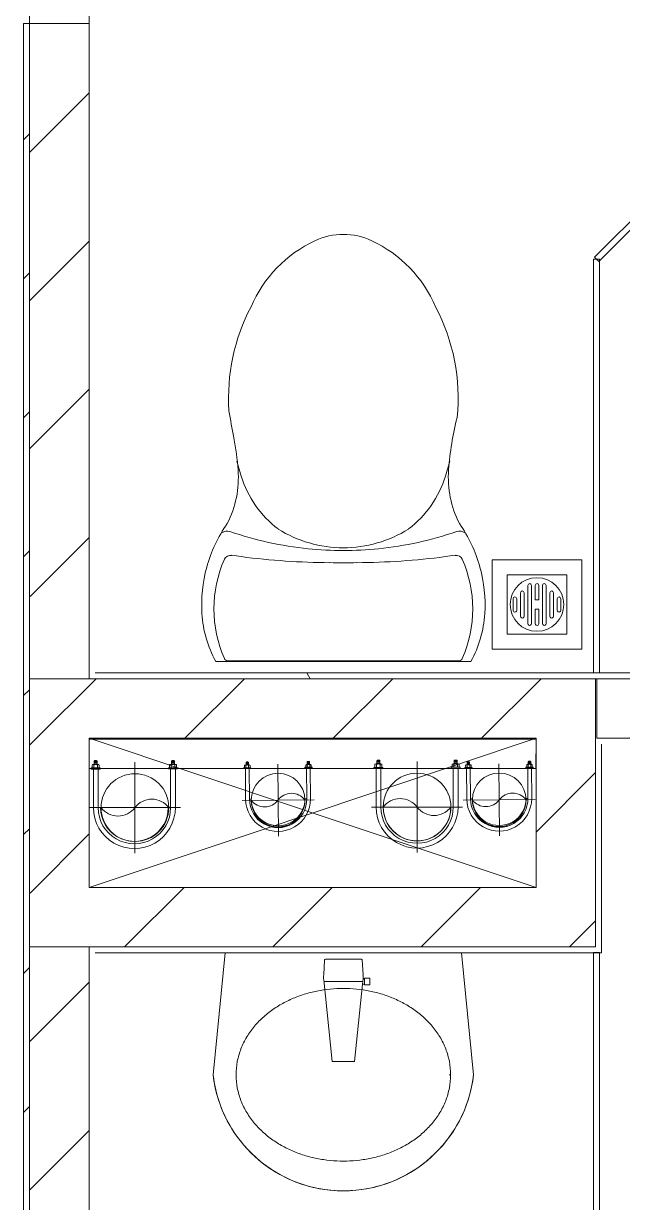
# Model space of a CAD drawing. Header units: millimetres. Extents: x 5357 to 201988, y -16345 to 109895.
# Drawn here: x 47643 to 48648, y 30458 to 32437 of the extents above; entities that cross this region are included whole.
import ezdxf

# ---------------------------------------------------------------- set-up
doc = ezdxf.new("R2010")
doc.units = ezdxf.units.MM
doc.linetypes.add('IMPORT-CENTER _3_', pattern=[10.16, 6.35, -1.27, 1.27, -1.27])
for name, color, linetype, lineweight in [('0-1', 7, 'Continuous', 5), ('0-2', 53, 'Continuous', 9), ('A-DETL-GENF-1', 53, 'Continuous', 9), ('A-DOOR-1', 53, 'Continuous', 9), ('A-GLAZ-CURT-1', 53, 'Continuous', 9), ('A-WALL-1', 9, 'Continuous', 18), ('A-WALL-2', 53, 'Continuous', 9), ('A-WALL-4', 113, 'Continuous', 18), ('A-WALL-PATT-1', 10, 'Continuous', 9), ('A-WALL-PATT-2', 53, 'Continuous', 9), ('A-WALL-PATT-3', 111, 'Continuous', 9), ('G-IMPT', 8, 'Continuous', 9), ('G-IMPT-2', 8, 'IMPORT-CENTER _3_', 9), ('I-WALL-1', 9, 'Continuous', 18), ('M-EQPM', 50, 'Continuous', 9), ('M-EQPM-1', 53, 'Continuous', 9), ('P-SANR-FIXT-1', 53, 'Continuous', 9), ('P-SANR-FIXT-2', 221, 'Continuous', 9)]:
    doc.layers.add(name, color=color, linetype=linetype, lineweight=lineweight)
pattern_1 = [(45, (0, 0), (-124.4508, 124.4508), [])]

# ---------------------------------------------------------------- blocks, each defined once
blk = doc.blocks.new('DOOR_CW_01 CANH MO-PANEL KINH - DIG_02-800x2200-CỬA NHÔM KÍNH-V32-TKCS_MB SÂN ĐƯỜNG NỘI BỘ')
at = {"layer": 'A-DETL-GENF-1'}
for p, q in [((-347, 772), (-307, 772)), ((-347, 652), (-347, 772)), ((-307, 772), (-307, 652)), ((-392, 637), (-392, 716.5)), ((-349, 720.5), (-388, 720.5)), ((-349, 731.8), (-347, 731.8)), ((-349, 692.2), (-349, 731.8)), ((-347, 692.2), (-347, 731.8)), ((-307, 692.2), (-307, 731.8)), ((-305, 731.8), (-307, 731.8)), ((-305, 692.2), (-305, 731.8)), ((-305, 720.5), (-266, 720.5)), ((-262, 637), (-262, 716.5)), ((-384, 699.5), (-384, 637)), ((-349, 703.5), (-380, 703.5)), ((-305, 703.5), (-274, 703.5)), ((-270, 699.5), (-270, 637)), ((-347, 692.2), (-349, 692.2)), ((-307, 692.2), (-305, 692.2)), ((-307, 652), (-347, 652)), ((-347, 638), (-341, 638)), ((-347, 638), (-347, 196)), ((-313, 652), (-341, 652)), ((-341, 652), (-341, 638)), ((-313, 638), (-313, 652)), ((-307, 638), (-313, 638)), ((-307, 196), (-307, 638)), ((-383.9, 611.2), (-377.3, 615.8)), ((-270.1, 611.2), (-276.7, 615.8)), ((-347, 196), (-341, 196)), ((-307, 182), (-347, 182)), ((-347, 182), (-347, 62)), ((-341, 196), (-341, 182)), ((-341, 182), (-313, 182)), ((-307, 196), (-313, 196)), ((-313, 182), (-313, 196)), ((-307, 62), (-307, 182)), ((-347, 62), (-307, 62))]:
    blk.add_line(p, q, dxfattribs=at)
blk.add_circle((-357, 60), 10, dxfattribs=at)
for centre, radius, start, end in [((-357, 60), 714, 360, 92), ((-388, 716.5), 4, 90, 180), ((-266, 716.5), 4, 0, 90), ((-380, 699.5), 4, 90, 180), ((-274, 699.5), 4, 0, 90), ((-347, 637), 45, 180, 215), ((-347, 637), 37, 180, 195.4361), ((-307, 637), 37, 325, 0), ((-307, 637), 45, 325, 0), ((-347, 637), 37, 197.5, 215)]:
    blk.add_arc(centre, radius, start, end, dxfattribs=at)
at = {"layer": 'A-DOOR-1'}
for p, q in [((-360, 50), (-400, 50)), ((-400, 50), (-400, -50)), ((-360, 0), (-360, 50)), ((-357, 50), (-332, 50)), ((400, 50), (360, 50)), ((360, 50), (360, 0)), ((400, -50), (400, 50)), ((-350, 0), (-360, 0)), ((-350, -50), (-350, 0)), ((360, 0), (350, 0)), ((350, 0), (350, -50)), ((-400, -50), (-350, -50)), ((350, -50), (400, -50))]:
    blk.add_line(p, q, dxfattribs=at)
blk = doc.blocks.new('TOILET - TOILET-348229-TKCS_MB SÂN ĐƯỜNG NỘI BỘ')
at = {"layer": 'P-SANR-FIXT-1'}
for p, q in [((214.2, -19.1), (-214.2, -19.1)), ((194, -19.9), (-194, -19.9)), ((-171.7, -330.3), (-178.6, -355.5)), ((171.7, -330.3), (178.6, -355.5))]:
    blk.add_line(p, q, dxfattribs=at)
for centre, radius, start, end in [((-46.1, -111.1), 191.6, 151.2809, 176.4513), ((46.1, -111.1), 191.6, 3.5487, 28.7191), ((-9.8, -107.2), 207.3, 156.2862, 203.7138), ((-193.7, -26.4), 6.48, 92.3168, 156.2862), ((193.7, -26.4), 6.48, 23.7138, 87.6832), ((9.8, -107.2), 207.3, 336.2862, 23.7138), ((1.9, -114.1), 239.7, 176.4513, 195.2961), ((-1.9, -114.1), 239.7, 344.7039, 3.5487), ((-4, -115.7), 233.6, 195.2961, 215.2147), ((4, -115.7), 233.6, 324.7853, 344.7039), ((-189.1, -185.5), 11.7, 205.4105, 277.5788), ((178.9, -2951.3), 2778.4, 97.2351, 97.5788), ((-14.3, -1400.4), 1215.6, 90.3974, 97.407), ((0, -3462.8), 3278, 89.6026, 90.3974), ((14.3, -1400.4), 1215.6, 82.593, 89.6026), ((-178.9, -2951.3), 2778.4, 82.4212, 82.7649), ((189.1, -185.5), 11.7, 262.4212, 334.5895), ((0.6, -792.1), 586.9, 95.8322, 108.9927), ((0, -416), 206.1, 90, 122.0732), ((0, -786.7), 581.5, 84.1678, 95.8322), ((0, -416), 206.1, 57.9268, 90), ((-0.6, -792.1), 586.9, 71.0073, 84.1678), ((-195, -224.1), 13.8, 230.6724, 288.9927), ((195, -224.1), 13.8, 251.0073, 309.3276), ((-343.5, -327.4), 167.3, 355.4559, 27.38), ((-0.4, -384), 179.5, 127.4036, 162.5964), ((0.4, -384), 179.5, 17.4036, 52.5964), ((343.5, -327.4), 167.3, 152.62, 184.5441), ((-719.2, -297.5), 544.3, 346.0536, 355.4559), ((719.2, -297.5), 544.3, 184.5441, 190.2879), ((-1948.3, -805.1), 2171.2, 9.681, 10.8949), ((137.1, -461.2), 329.8, 174.3487, 207.6878), ((-137.1, -461.2), 329.8, 332.3122, 3.6835), ((45.1, -528.6), 217.6, 203.2216, 244.7718), ((-45.1, -528.6), 217.6, 295.2282, 336.7784), ((0, -624.4), 111.7, 244.7718, 295.2282)]:
    blk.add_arc(centre, radius, start, end, dxfattribs=at)
blk = doc.blocks.new('bonruatreo - Chậu rửa-348246-TKCS_MB SÂN ĐƯỜNG NỘI BỘ')
at = {"layer": 'P-SANR-FIXT-1'}
for p, q in [((-218.6, 205), (-198.4, 0)), ((-177.8, 205), (-180.6, 205)), ((198.4, 0), (218.6, 205)), ((-198.4, 0), (198.4, 0)), ((165, 0), (-165, 0))]:
    blk.add_line(p, q, dxfattribs=at)
at = {"layer": 'P-SANR-FIXT-1', "flags": 128}
blk.add_lwpolyline([(-218.6, 205), (-217.4, 213.7), (-215.9, 222.4), (-214, 231), (-211.8, 239.5), (-209.3, 247.9), (-206.4, 256.2), (-203.2, 264.4), (-199.6, 272.5), (-195.8, 280.4), (-191.6, 288.1), (-187.1, 295.7), (-182.3, 303.1), (-177.3, 310.3), (-171.9, 317.3), (-166.3, 324.1), (-160.4, 330.6), (-154.2, 336.9), (-147.8, 342.9), (-141.2, 348.7), (-134.3, 354.2), (-127.3, 359.4), (-120, 364.4), (-112.5, 369), (-104.9, 373.4), (-97.1, 377.4), (-89.1, 381.2), (-81, 384.6), (-72.7, 387.6), (-64.4, 390.4), (-55.9, 392.8), (-47.3, 394.8), (-38.7, 396.6), (-30, 397.9), (-21.3, 399), (-12.5, 399.6), (-3.7, 400), (5.1, 399.9), (13.9, 399.6), (22.6, 398.8), (31.4, 397.8), (40.1, 396.3), (48.7, 394.5), (57.2, 392.4), (65.7, 390), (74, 387.2), (82.2, 384.1), (90.3, 380.6), (98.3, 376.8), (106.1, 372.7), (113.7, 368.3), (121.1, 363.6), (128.4, 358.7), (135.4, 353.4), (142.2, 347.8), (148.8, 342), (155.2, 335.9), (161.3, 329.6), (167.2, 323), (172.8, 316.2), (178.1, 309.2), (183.1, 302), (187.8, 294.6), (192.2, 287), (196.4, 279.2), (200.2, 271.3), (203.7, 263.2), (206.8, 255), (209.7, 246.6), (212.2, 238.2), (214.3, 229.7), (216.1, 221.1), (217.6, 212.4), (218.6, 205)], dxfattribs=at)
at = {"layer": 'P-SANR-FIXT-1'}
blk.add_arc((0, 180), 220, 6.525, 173.475, dxfattribs=at)
for points in [[(-180, 205), (-180, 212.4), (-178.6, 227.3), (-172.4, 248.8), (-162.5, 268.9), (-149.4, 287), (-133.8, 303), (-116.1, 316.6), (-96.9, 327.9), (-76.5, 336.8), (-55.2, 343.5), (-33.3, 347.9), (-11.2, 350.1), (11.1, 350.1), (33.3, 347.9), (55.2, 343.5), (76.5, 336.8), (96.9, 327.9), (116.1, 316.6), (133.8, 302.9), (149.5, 287), (162.5, 268.8), (172.4, 248.8), (178.6, 227.3), (180, 212.4), (180, 205)], [(180, 205), (180, 197.6), (178.6, 182.7), (172.4, 161.2), (162.5, 141.2), (149.5, 123), (133.8, 107.1), (116.1, 93.4), (96.9, 82.1), (76.5, 73.2), (55.2, 66.5), (33.3, 62.1), (11.1, 59.9), (-11.2, 59.9), (-33.3, 62.1), (-55.2, 66.5), (-76.5, 73.2), (-96.9, 82.1), (-116.1, 93.4), (-133.8, 107), (-149.4, 123), (-162.5, 141.1), (-172.4, 161.2), (-178.6, 182.7), (-180, 197.6), (-180, 205)]]:
    blk.add_open_spline(points, degree=3, dxfattribs=at)
at = {"layer": 'P-SANR-FIXT-2'}
for p, q in [((-18.5, 182.5), (-32.2, 52.9)), ((18.5, 182.5), (-18.5, 182.5)), ((33, 45.4), (18.5, 182.5)), ((-35.6, 54.2), (-44.7, 54.2)), ((-44.7, 54.2), (-44.7, 42.8)), ((-44.7, 42.8), (-35.6, 42.8)), ((-35.6, 52.9), (-35.6, 54.2)), ((-32.2, 52.9), (-35.6, 52.9)), ((-35.6, 44.2), (-35.6, 52.9)), ((-35.6, 42.8), (-35.6, 44.2)), ((-35.6, 44.2), (-33.1, 44.2)), ((-32.2, 52.9), (-33.1, 44.2)), ((32.7, 48.5), (-32.7, 48.5)), ((-33, 37.3), (-31.4, 12.2)), ((31.4, 12.2), (33, 37.3)), ((-30.2, 11), (30.2, 11))]:
    blk.add_line(p, q, dxfattribs=at)
for centre, radius, start, end in [((5.5, 41.4), 38.7, 175.8543, 186.034), ((-5.5, 41.4), 38.7, 353.966, 6.034), ((-30.1, 12.3), 1.3, 183.5997, 268.7722), ((30.1, 12.3), 1.3, 271.2278, 356.4003)]:
    blk.add_arc(centre, radius, start, end, dxfattribs=at)
blk = doc.blocks.new('THU NUOC - THU NUOC-V104-TKCS_MB SÂN ĐƯỜNG NỘI BỘ')
at = {"layer": 'M-EQPM-1'}
for p, q in [((-66.3, 70.6), (-66.3, -79.4)), ((83.7, 70.6), (-66.3, 70.6)), ((83.7, -79.4), (83.7, 70.6)), ((58.7, 45.6), (-41.3, 45.6)), ((-41.3, 45.6), (-41.3, -54.4)), ((58.7, -54.4), (58.7, 45.6)), ((-11, 23.3), (28.5, 23.3)), ((-1.1, 35.6), (18.5, 35.6)), ((18.5, 29.6), (-1.1, 29.6)), ((-23.3, 10.8), (40.9, 10.8)), ((40.9, 4.8), (-23.3, 4.8)), ((28.5, 17.3), (-11, 17.3)), ((-23.3, -1.2), (0.7, -1.2)), ((0.7, -7.2), (-23.3, -7.2)), ((-23.3, -13.6), (40.9, -13.6)), ((40.9, -19.6), (-23.3, -19.6)), ((0.7, -1.2), (0.7, -7.2)), ((16.7, -1.2), (40.9, -1.2)), ((16.7, -7.2), (16.7, -1.2)), ((40.9, -7.2), (16.7, -7.2)), ((-11, -26.1), (28.5, -26.1)), ((28.5, -32.1), (-11, -32.1)), ((-1.1, -38.5), (18.5, -38.5)), ((-41.3, -54.4), (58.7, -54.4)), ((18.5, -44.5), (-1.1, -44.5)), ((-66.3, -79.4), (83.7, -79.4))]:
    blk.add_line(p, q, dxfattribs=at)
for centre, radius, start, end in [((8.7, -4.4), 45, 0, 180), ((8.7, -4.4), 45, 0, 180), ((-11, 20.3), 3, 90, 270), ((-1.1, 32.6), 3, 90, 270), ((18.5, 32.6), 3, 270, 90), ((28.5, 20.3), 3, 270, 90), ((-23.3, 7.8), 3, 90, 270), ((40.9, 7.8), 3, 270, 90), ((8.7, -4.4), 45, 180, 360), ((8.7, -4.4), 45, 180, 360), ((-23.3, -4.2), 3, 90, 270), ((-23.3, -16.6), 3, 90, 270), ((40.9, -4.2), 3, 270, 90), ((40.9, -16.6), 3, 270, 90), ((-11, -29.1), 3, 90, 270), ((-1.1, -41.5), 3, 90, 270), ((18.5, -41.5), 3, 270, 90), ((28.5, -29.1), 3, 270, 90)]:
    blk.add_arc(centre, radius, start, end, dxfattribs=at)
blk = doc.blocks.new('System Panel - Glazed-579379-TKCS_MB SÂN ĐƯỜNG NỘI BỘ')
at = {"layer": 'A-GLAZ-CURT-1'}
for p, q in [((350.6, 5), (-350.6, 5)), ((-350.6, 5), (-350.6, -5)), ((350.6, -5), (350.6, 5)), ((-350.6, -5), (350.6, -5))]:
    blk.add_line(p, q, dxfattribs=at)
blk = doc.blocks.new('System Panel - Glazed-928425-TKCS_MB SÂN ĐƯỜNG NỘI BỘ')
at = {"layer": 'A-GLAZ-CURT-1'}
for p, q in [((347.1, 5), (-347.1, 5)), ((-347.1, 5), (-347.1, -5)), ((347.1, -5), (347.1, 5)), ((-347.1, -5), (347.1, -5))]:
    blk.add_line(p, q, dxfattribs=at)
blk = doc.blocks.new('System Panel - Glazed-919683-TKCS_MB SÂN ĐƯỜNG NỘI BỘ')
at = {"layer": 'A-GLAZ-CURT-1'}
for p, q in [((221.2, 5), (-221.2, 5)), ((-221.2, 5), (-221.2, -5)), ((221.2, -5), (221.2, 5)), ((-221.2, -5), (221.2, -5))]:
    blk.add_line(p, q, dxfattribs=at)
blk = doc.blocks.new('NCV_TKTC_TANG 1_rvt-1-TKCS_MB SÂN ĐƯỜNG NỘI BỘ')
at = {"layer": 'A-WALL-PATT-1'}
h = blk.add_hatch(dxfattribs=at)
h.set_pattern_fill('FP_1', color=256, style=0, pattern_type=2)
h.set_pattern_definition(pattern_1)
h.paths.add_polyline_path([(47752.6, 31336.9), (47752.6, 32436.9), (47652.6, 32436.9), (47653.6, 31336.9), (47748.3, 31336.9)])
h.paths.add_polyline_path([(47666.5, 33236.9), (47752.6, 33236.9), (47752.6, 33336.9), (47652.6, 33336.9), (47653.6, 33236.9)])
h = blk.add_hatch(dxfattribs=at)
h.set_pattern_fill('FP_3', color=256, style=0, pattern_type=2)
h.set_pattern_definition([(0, (0, 0), (894.08, 223.52), [73.762, -596.798, 73.762, -596.798, -3576.32]), (0, (0, 0), (894.08, 223.52), [-1341.12, 73.762, -1267.358, 73.762, -596.798, -1564.64]), (0, (0, 0), (894.08, 223.52), [-3352.8, 73.762, -373.278, 73.762, -1043.838]), (120, (335.28, 111.76), (-640.614, 662.536), [73.762, -596.798, 73.762, -4173.118]), (120, (335.28, 111.76), (-640.614, 662.536), [-744.322, -596.798, 73.762, -1267.358, -2235.2]), (120, (335.28, 111.76), (-640.614, 662.536), [-2682.24, 73.762, -596.798, 73.762, -1490.878]), (120, (335.28, 111.76), (-640.614, 662.536), [-3426.562, -373.278, 73.762, -1043.838]), (240, (447.04, 558.8), (-253.466, -886.056), [73.762, -596.798, 73.762, -4173.118]), (240, (447.04, 558.8), (-253.466, -886.056), [-744.322, -596.798, 73.762, -1267.358, -2235.2]), (240, (447.04, 558.8), (-253.466, -886.056), [-2682.24, 73.762, -596.798, 73.762, -1490.878]), (240, (447.04, 558.8), (-253.466, -886.056), [-3426.562, -373.278, 73.762, -1043.838])])
h.paths.add_polyline_path([(48615.5, 31336.9), (49552.6, 31336.9), (49552.6, 31346.9), (47762.6, 31345.2), (47762.6, 31336.9), (48604.6, 31336.9)])
h = blk.add_hatch(dxfattribs=at)
h.set_pattern_fill('FP_1', color=256, style=0, pattern_type=2)
h.set_pattern_definition(pattern_1)
h.paths.add_polyline_path([(49159.8, 31236.9), (49452.6, 31236.9), (49452.6, 31336.9), (48604.6, 31336.9), (48604.6, 31236.9), (49084.2, 31236.9)])
h = blk.add_hatch(dxfattribs=at)
h.set_pattern_fill('FP_1', color=256, style=0, pattern_type=2)
h.set_pattern_definition(pattern_1)
h.paths.add_polyline_path([(47752.6, 28936.9), (47752.6, 30886.9), (47652.6, 30886.9), (47653.6, 28936.9), (47722.5, 28936.9)])
at = {"layer": 'A-WALL-PATT-2'}
h = blk.add_hatch(dxfattribs=at)
h.set_pattern_fill('FP_2', color=256, style=0, pattern_type=2)
h.set_pattern_definition([(45, (0, 0), (-116.6726, 116.6726), [])])
h.paths.add_polyline_path([(47652.6, 28936.9), (47652.6, 32436.9), (47642.6, 32436.9), (47642.6, 28936.9)])
h.paths.add_polyline_path([(47642.6, 33236.9), (47652.6, 33236.9), (47652.6, 33336.9), (47642.6, 33336.9), (47642.6, 33244.9)])
at = {"layer": 'A-WALL-1'}
for p, q in [((47652.6, 31336.9), (47752.6, 31336.9)), ((49452.6, 31336.9), (48604.6, 31336.9)), ((48604.6, 31336.9), (48604.6, 31236.9)), ((48604.6, 31236.9), (49452.6, 31236.9)), ((47652.6, 30886.9), (47652.6, 28936.9)), ((47752.6, 30886.9), (47652.6, 30886.9)), ((47752.6, 28936.9), (47752.6, 30886.9))]:
    blk.add_line(p, q, dxfattribs=at)
at = {"layer": 'A-WALL-2'}
for p, q in [((47652.6, 32436.9), (47652.6, 31336.9)), ((47652.6, 31336.9), (47652.6, 32436.9)), ((47752.6, 31336.9), (47752.6, 32436.9))]:
    blk.add_line(p, q, dxfattribs=at)
at = {"layer": 'I-WALL-1'}
for p, q in [((47652.6, 32436.9), (47642.6, 32436.9)), ((47642.6, 32436.9), (47642.6, 28946.9)), ((47652.6, 28936.9), (47652.6, 31336.9)), ((49542.6, 31346.9), (47762.6, 31346.9)), ((47762.6, 31336.9), (49452.6, 31336.9)), ((48602.6, 31226.9), (48602.6, 30886.9)), ((48612.6, 30886.9), (48612.6, 31226.9)), ((48602.6, 30886.9), (47762.6, 30886.9)), ((48612.6, 30876.9), (48612.6, 30886.9)), ((47762.6, 30876.9), (47980.8, 30876.9)), ((48377.6, 30876.9), (48612.6, 30876.9))]:
    blk.add_line(p, q, dxfattribs=at)
at = {"layer": 'A-DOOR-1', "rotation": 269.9999999999989}
blk.add_blockref('DOOR_CW_01 CANH MO-PANEL KINH - DIG_02-800x2200-CỬA NHÔM KÍNH-V32-TKCS_MB SÂN ĐƯỜNG NỘI BỘ', (47702.6, 32836.9), dxfattribs=at)
at = {"layer": 'A-GLAZ-CURT-1'}
for name, p, rotation in [('System Panel - Glazed-579379-TKCS_MB SÂN ĐƯỜNG NỘI BỘ', (48852.1, 32289), 225), ('System Panel - Glazed-928425-TKCS_MB SÂN ĐƯỜNG NỘI BỘ', (48604.2, 31694), 269.9999999999993), ('System Panel - Glazed-919683-TKCS_MB SÂN ĐƯỜNG NỘI BỘ', (48604.2, 30655.8), 90)]:
    blk.add_blockref(name, p, dxfattribs=dict(at, rotation=rotation))
at = {"layer": 'M-EQPM-1', "rotation": 270.0000000000001}
blk.add_blockref('THU NUOC - THU NUOC-V104-TKCS_MB SÂN ĐƯỜNG NỘI BỘ', (48508.6, 31470.2), dxfattribs=at)
at = {"layer": 'P-SANR-FIXT-1', "rotation": 180}
for name, p in [('TOILET - TOILET-348229-TKCS_MB SÂN ĐƯỜNG NỘI BỘ', (48179.2, 31346.9)), ('bonruatreo - Chậu rửa-348246-TKCS_MB SÂN ĐƯỜNG NỘI BỘ', (48179.2, 30876.9))]:
    blk.add_blockref(name, p, dxfattribs=at)
blk = doc.blocks.new('TKTC_XREF_251221_MB TANG 1 - TKTC_XREF_260130_MB TANG 1_dwg_CUM U_DN100-4202115-TKCS_MB SÂN ĐƯỜNG NỘI BỘ')
at = {"layer": 'G-IMPT'}
for p, q in [((-79.1, 66.6), (-79.1, 63.4)), ((-76.6, 66.6), (-76.6, 63.4)), ((-74.6, 66.6), (-74.6, 63.4)), ((-72.7, 69.3), (-72.7, 60.7)), ((-66.9, 67.9), (-71.7, 67.9)), ((-66.9, 62.1), (-71.7, 62.1)), ((-65, 69), (0, 69)), ((-79.1, -63.4), (-79.1, -66.6)), ((-76.6, -63.4), (-76.6, -66.6)), ((-74.6, -63.4), (-74.6, -66.6)), ((-72.7, -60.7), (-72.7, -69.3)), ((-66.9, -62.1), (-71.7, -62.1)), ((-66.9, -67.9), (-71.7, -67.9)), ((-65, -69), (0, -69))]:
    blk.add_line(p, q, dxfattribs=at)
at = {"layer": 'G-IMPT', "flags": 128}
for points in [[(-72.7, 67.6), (-78.1, 67.6), (-78.1, 62.4), (-72.7, 62.4)], [(-71.7, 59.2), (-66.9, 59.2), (-66.9, 70.8), (-71.7, 70.8)], [(-66.9, 70.8), (-66.9, 72.7), (-65, 72.7), (-65, 57.3), (-66.9, 57.3), (-66.9, 59.2)], [(-65, 61), (0, 61), (0, 57)], [(-72.7, -62.4), (-78.1, -62.4), (-78.1, -67.6), (-72.7, -67.6)], [(-71.7, -70.8), (-66.9, -70.8), (-66.9, -59.2), (-71.7, -59.2)], [(-66.9, -59.2), (-66.9, -57.3), (-65, -57.3), (-65, -72.7), (-66.9, -72.7), (-66.9, -70.8)], [(-65, -61), (0, -61), (0, -57)]]:
    blk.add_lwpolyline(points, dxfattribs=at)
at = {"layer": 'G-IMPT'}
for centre, radius, start, end in [((-78.1, 66.6), 0.96, 90, 180), ((-78.1, 63.4), 0.96, 180, 270), ((-71.1, 69.3), 1.56, 112.6199, 247.3801), ((-67.9, 65), 4.8, 143.1301, 216.8699), ((-71.1, 60.7), 1.56, 112.6199, 247.3801), ((0, 0), 69, 270, 90), ((0, 0), 61, 270, 90), ((0, 0), 57, 270, 90), ((-78.1, -63.4), 0.96, 90, 180), ((-78.1, -66.6), 0.96, 180, 270), ((-71.1, -60.7), 1.56, 112.6199, 247.3801), ((-67.9, -65), 4.8, 143.1301, 216.8699), ((-71.1, -69.3), 1.56, 112.6199, 247.3801)]:
    blk.add_arc(centre, radius, start, end, dxfattribs=at)
blk = doc.blocks.new('TKTC_XREF_251221_MB TANG 1 - TKTC_XREF_260130_MB TANG 1_dwg_$cc-4202117-TKCS_MB SÂN ĐƯỜNG NỘI BỘ')
at = {"layer": 'G-IMPT'}
blk.add_circle((0, 0), 0.5, dxfattribs=at)
for centre, radius, start, end in [((0, 0), 0.5, 90, 270), ((0.188, 0.25), 0.313, 126.8699, 233.1301), ((-0.188, -0.25), 0.313, 306.8699, 53.1301)]:
    blk.add_arc(centre, radius, start, end, dxfattribs=at)
at = {"layer": 'G-IMPT-2'}
for p, q in [((0, -0.673), (0, 0.673)), ((-0.673, 0), (0.673, 0))]:
    blk.add_line(p, q, dxfattribs=at)
blk = doc.blocks.new('TKTC_XREF_251221_MB TANG 1 - TKTC_XREF_260130_MB TANG 1_dwg_$cc-V370-TKCS_MB SÂN ĐƯỜNG NỘI BỘ')
at = {"layer": 'G-IMPT'}
blk.add_circle((0, 0), 0.5, dxfattribs=at)
for centre, radius, start, end in [((0, 0), 0.5, 90, 270), ((0.188, 0.25), 0.313, 126.8699, 233.1301), ((-0.188, -0.25), 0.313, 306.8699, 53.1301)]:
    blk.add_arc(centre, radius, start, end, dxfattribs=at)
at = {"layer": 'G-IMPT-2'}
for p, q in [((0, -0.673), (0, 0.673)), ((-0.673, 0), (0.673, 0))]:
    blk.add_line(p, q, dxfattribs=at)
blk = doc.blocks.new('TKTC_XREF_251221_MB TANG 1 - TKTC_XREF_260130_MB TANG 1_dwg_CUM U_DN100-4202112-TKCS_MB SÂN ĐƯỜNG NỘI BỘ')
at = {"layer": 'G-IMPT'}
for p, q in [((-79.1, 66.6), (-79.1, 63.4)), ((-76.6, 66.6), (-76.6, 63.4)), ((-74.6, 66.6), (-74.6, 63.4)), ((-72.7, 69.3), (-72.7, 60.7)), ((-66.9, 67.9), (-71.7, 67.9)), ((-66.9, 62.1), (-71.7, 62.1)), ((-65, 69), (0, 69)), ((-79.1, -63.4), (-79.1, -66.6)), ((-76.6, -63.4), (-76.6, -66.6)), ((-74.6, -63.4), (-74.6, -66.6)), ((-72.7, -60.7), (-72.7, -69.3)), ((-66.9, -62.1), (-71.7, -62.1)), ((-66.9, -67.9), (-71.7, -67.9)), ((-65, -69), (0, -69))]:
    blk.add_line(p, q, dxfattribs=at)
at = {"layer": 'G-IMPT', "flags": 128}
for points in [[(-72.7, 67.6), (-78.1, 67.6), (-78.1, 62.4), (-72.7, 62.4)], [(-71.7, 59.2), (-66.9, 59.2), (-66.9, 70.8), (-71.7, 70.8)], [(-66.9, 70.8), (-66.9, 72.7), (-65, 72.7), (-65, 57.3), (-66.9, 57.3), (-66.9, 59.2)], [(-65, 61), (0, 61), (0, 57)], [(-71.7, -70.8), (-66.9, -70.8), (-66.9, -59.2), (-71.7, -59.2)], [(-66.9, -59.2), (-66.9, -57.3), (-65, -57.3), (-65, -72.7), (-66.9, -72.7), (-66.9, -70.8)], [(-65, -61), (0, -61), (0, -57)], [(-72.7, -62.4), (-78.1, -62.4), (-78.1, -67.6), (-72.7, -67.6)]]:
    blk.add_lwpolyline(points, dxfattribs=at)
at = {"layer": 'G-IMPT'}
for centre, radius, start, end in [((-78.1, 66.6), 0.96, 90, 180), ((-78.1, 63.4), 0.96, 180, 270), ((-71.1, 69.3), 1.56, 112.6199, 247.3801), ((-67.9, 65), 4.8, 143.1301, 216.8699), ((-71.1, 60.7), 1.56, 112.6199, 247.3801), ((0, 0), 69, 270, 90), ((0, 0), 61, 270, 90), ((0, 0), 57, 270, 90), ((-71.1, -60.7), 1.56, 112.6199, 247.3801), ((-78.1, -63.4), 0.96, 90, 180), ((-78.1, -66.6), 0.96, 180, 270), ((-67.9, -65), 4.8, 143.1301, 216.8699), ((-71.1, -69.3), 1.56, 112.6199, 247.3801)]:
    blk.add_arc(centre, radius, start, end, dxfattribs=at)
blk = doc.blocks.new('TKTC_XREF_251221_MB TANG 1 - TKTC_XREF_260130_MB TANG 1_dwg_$cc-V371-TKCS_MB SÂN ĐƯỜNG NỘI BỘ')
at = {"layer": 'G-IMPT'}
blk.add_circle((0, 0), 0.5, dxfattribs=at)
for centre, radius, start, end in [((0, 0), 0.5, 90, 270), ((0.188, 0.25), 0.313, 126.8699, 233.1301), ((-0.188, -0.25), 0.313, 306.8699, 53.1301)]:
    blk.add_arc(centre, radius, start, end, dxfattribs=at)
at = {"layer": 'G-IMPT-2'}
for p, q in [((0, -0.673), (0, 0.673)), ((-0.673, 0), (0.673, 0))]:
    blk.add_line(p, q, dxfattribs=at)
blk = doc.blocks.new('TKTC_XREF_251221_MB TANG 1 - TKTC_XREF_260130_MB TANG 1_dwg_$cc-4202118-TKCS_MB SÂN ĐƯỜNG NỘI BỘ')
at = {"layer": 'G-IMPT'}
blk.add_circle((0, 0), 0.5, dxfattribs=at)
for centre, radius, start, end in [((0, 0), 0.5, 90, 270), ((0.188, 0.25), 0.313, 126.8699, 233.1301), ((-0.188, -0.25), 0.313, 306.8699, 53.1301)]:
    blk.add_arc(centre, radius, start, end, dxfattribs=at)
at = {"layer": 'G-IMPT-2'}
for p, q in [((0, -0.673), (0, 0.673)), ((-0.673, 0), (0.673, 0))]:
    blk.add_line(p, q, dxfattribs=at)
blk = doc.blocks.new('TKTC_XREF_251221_MB TANG 1 - TKTC_XREF_260130_MB TANG 1_dwg-4202109-TKCS_MB SÂN ĐƯỜNG NỘI BỘ')
at = {"layer": 'G-IMPT'}
blk.add_line((-155399, -370111), (-154649.1, -370111), dxfattribs=at)
at = {"layer": 'G-IMPT', "flags": 128}
blk.add_lwpolyline([(-154649.1, -370110.2), (-154649.4, -370160.2), (-155399, -370160.2)], dxfattribs=at)
for name, p, xscale, yscale, zscale, rotation in [('TKTC_XREF_251221_MB TANG 1 - TKTC_XREF_260130_MB TANG 1_dwg_CUM U_DN100-4202112-TKCS_MB SÂN ĐƯỜNG NỘI BỘ', (-155323.2, -370226.1), 0.9975000000000005, 0.9975000000000005, 0.9975000000000005, 270.0467435561337), ('TKTC_XREF_251221_MB TANG 1 - TKTC_XREF_260130_MB TANG 1_dwg_CUM U_DN100-4202112-TKCS_MB SÂN ĐƯỜNG NỘI BỘ', (-154848.8, -370225.2), 0.9974999999999966, 0.9974999999999966, 0.9974999999999966, 270.0467435564909), ('TKTC_XREF_251221_MB TANG 1 - TKTC_XREF_260130_MB TANG 1_dwg_$cc-V371-TKCS_MB SÂN ĐƯỜNG NỘI BỘ', (-155322.3, -370226.1), 113.7150000000092, 113.7150000000092, 113.7150000000092, 90.04476088158539), ('TKTC_XREF_251221_MB TANG 1 - TKTC_XREF_260130_MB TANG 1_dwg_$cc-4202118-TKCS_MB SÂN ĐƯỜNG NỘI BỘ', (-155082, -370213.5), 90.00000000005132, 90.00000000005132, 90.00000000005132, 90.41977899777609), ('TKTC_XREF_251221_MB TANG 1 - TKTC_XREF_260130_MB TANG 1_dwg_$cc-4202117-TKCS_MB SÂN ĐƯỜNG NỘI BỘ', (-154710.9, -370213.1), 90.00000000005132, 90.00000000005132, 90.00000000005132, 90.41977899777609)]:
    blk.add_blockref(name, p, dxfattribs=dict(xscale=xscale, yscale=yscale, zscale=zscale, rotation=rotation))
at = {"extrusion": (0, 0, -1)}
for name, p, xscale, yscale, zscale, rotation in [('TKTC_XREF_251221_MB TANG 1 - TKTC_XREF_260130_MB TANG 1_dwg_CUM U_DN100-4202115-TKCS_MB SÂN ĐƯỜNG NỘI BỘ', (155082, -370211.6), 0.7894736842105256, 0.7894736842105256, -0.7894736842105254, 269.580221000629), ('TKTC_XREF_251221_MB TANG 1 - TKTC_XREF_260130_MB TANG 1_dwg_$cc-V370-TKCS_MB SÂN ĐƯỜNG NỘI BỘ', (154848.8, -370225.2), 113.7150000000092, 113.7150000000092, -113.7150000000092, 89.95325644590794), ('TKTC_XREF_251221_MB TANG 1 - TKTC_XREF_260130_MB TANG 1_dwg_CUM U_DN100-4202115-TKCS_MB SÂN ĐƯỜNG NỘI BỘ', (154710.9, -370211.2), 0.7894736842105256, 0.7894736842105256, -0.7894736842105254, 269.580221000629)]:
    blk.add_blockref(name, p, dxfattribs=dict(at, xscale=xscale, yscale=yscale, zscale=zscale, rotation=rotation))
blk = doc.blocks.new('TKTC_XREF_251221_MB TANG 1 - TKTC_XREF_251221_MB TANG 1-2038492-TKCS_MB SÂN ĐƯỜNG NỘI BỘ')
blk.add_blockref('TKTC_XREF_251221_MB TANG 1 - TKTC_XREF_260130_MB TANG 1_dwg-4202109-TKCS_MB SÂN ĐƯỜNG NỘI BỘ', (169499.1, 384109.7))

msp = doc.modelspace()

# ---------------------------------------------------------------- hatches: boundary and pattern name
at = {"layer": 'A-WALL-PATT-3'}
h = msp.add_hatch(dxfattribs=at)
h.set_pattern_fill('FP_1', color=256, style=0, pattern_type=2)
h.set_pattern_definition(pattern_1)
h.paths.add_polyline_path([(47752.6, 31236.9), (48602.6, 31236.9), (48602.6, 31336.9), (47652.6, 31336.9), (47653.6, 31236.9), (47722.5, 31236.9)])
h = msp.add_hatch(dxfattribs=at)
h.set_pattern_fill('FP_1', color=256, style=0, pattern_type=2)
h.set_pattern_definition(pattern_1)
h.paths.add_polyline_path([(47752.6, 30886.5), (47752.6, 31236.9), (47652.6, 31236.9), (47653.6, 30886.9), (47752.6, 30886.5)])
h = msp.add_hatch(dxfattribs=at)
h.set_pattern_fill('FP_1', color=256, style=0, pattern_type=2)
h.set_pattern_definition(pattern_1)
h.paths.add_polyline_path([(48602.6, 30986.5), (48602.6, 31236.9), (48502.6, 31236.9), (48502.6, 30986.5), (48602.6, 30986.5)])
h = msp.add_hatch(dxfattribs=at)
h.set_pattern_fill('FP_1', color=256, style=0, pattern_type=2)
h.set_pattern_definition(pattern_1)
h.paths.add_polyline_path([(48502.6, 30886.5), (48602.6, 30886.9), (48602.6, 30986.5), (47752.6, 30986.5), (47753.4, 30886.5), (48463.1, 30886.5)])

# ---------------------------------------------------------------- linework, layer by layer
at = {"layer": '0-2'}
for p, q in [((47752.6, 31236.9), (48110.6, 31117.4)), ((48106.5, 31104.7), (48502.6, 31236.9)), ((48113.6, 31116.4), (48502.6, 30986.5)), ((48064.7, 31090.7), (48101.3, 31102.9)), ((48102, 31103.2), (48105.2, 31104.2)), ((47752.6, 30986.5), (48057.8, 31088.4)), ((48057.8, 31088.4), (48062.3, 31089.9))]:
    msp.add_line(p, q, dxfattribs=at)
at = {"layer": 'A-WALL-4'}
for p, q in [((48602.6, 31336.9), (47652.6, 31336.9)), ((47652.6, 31336.9), (47652.6, 30886.5)), ((48602.6, 30886.5), (48602.6, 31336.9)), ((47752.6, 31236.9), (48502.6, 31236.9)), ((47752.6, 30986.5), (47752.6, 31236.9)), ((48502.6, 31236.9), (48502.6, 30986.5)), ((48502.6, 30986.5), (47752.6, 30986.5)), ((47652.6, 30886.5), (48602.6, 30886.5))]:
    msp.add_line(p, q, dxfattribs=at)

# ---------------------------------------------------------------- block references
at = {"layer": '0-1'}
msp.add_blockref('NCV_TKTC_TANG 1_rvt-1-TKCS_MB SÂN ĐƯỜNG NỘI BỘ', (0, 0), dxfattribs=at)
at = {"layer": 'M-EQPM'}
msp.add_blockref('TKTC_XREF_251221_MB TANG 1 - TKTC_XREF_251221_MB TANG 1-2038492-TKCS_MB SÂN ĐƯỜNG NỘI BỘ', (33652.6, 17236.9), dxfattribs=at)

doc.saveas('drawing.dxf')
